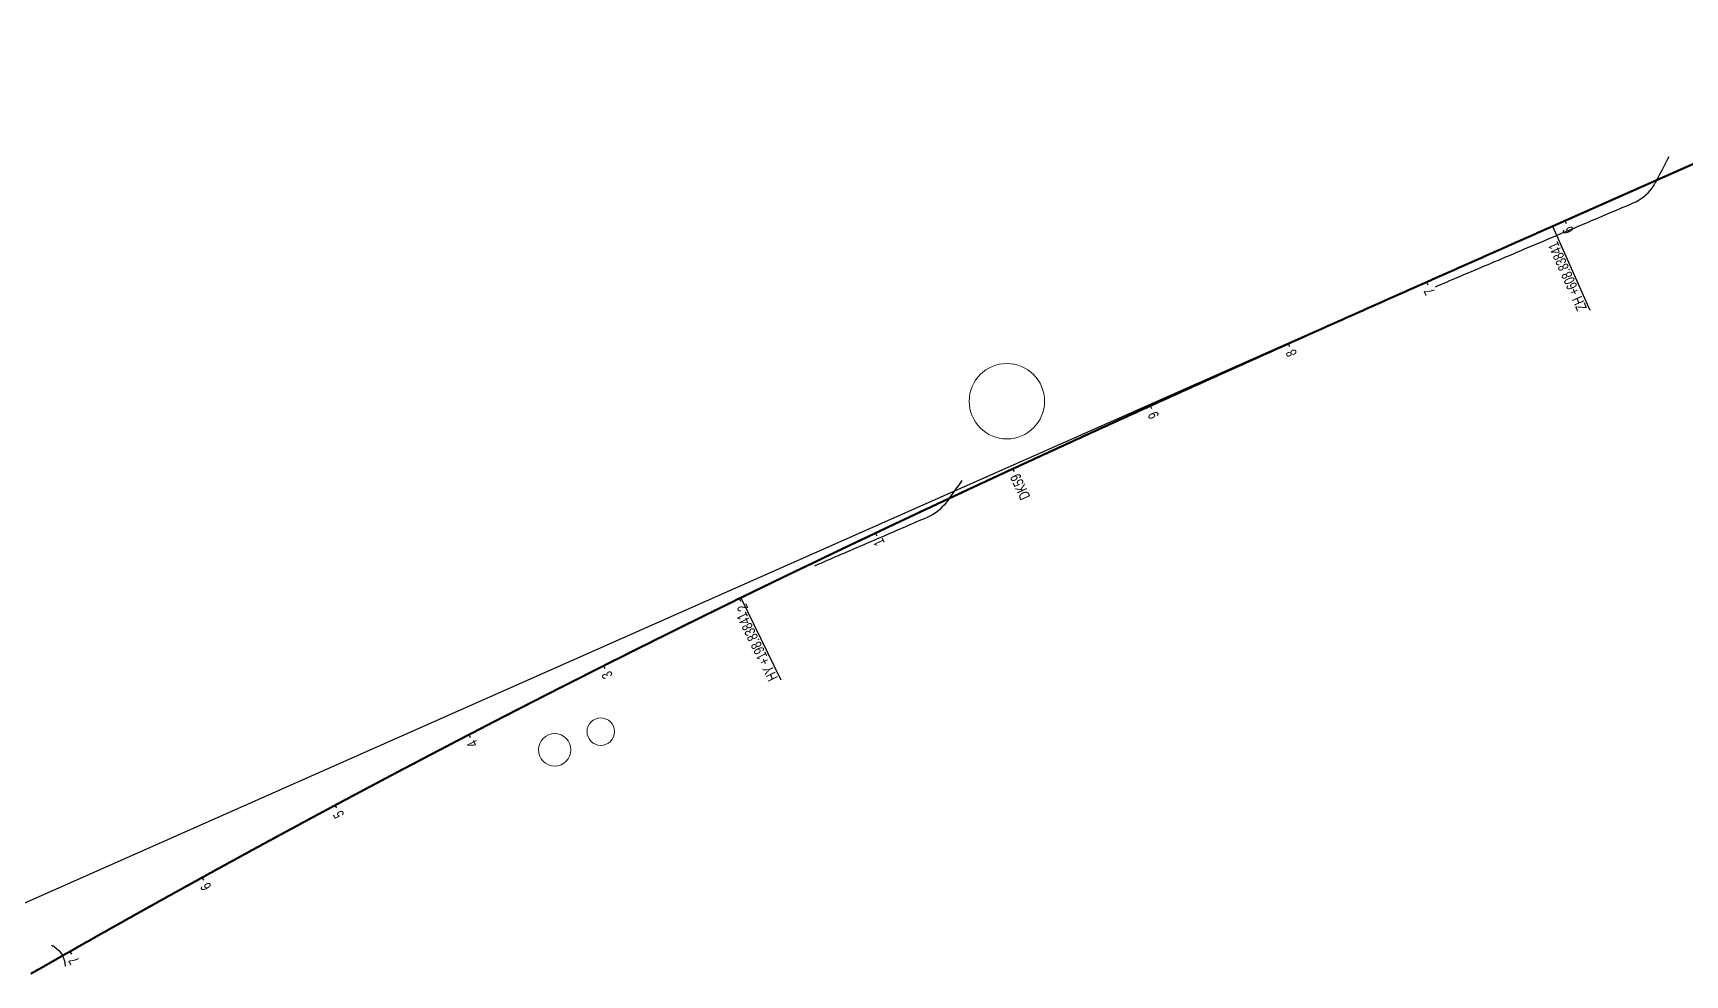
# Model space of a CAD drawing. Header units: millimetres. Extents: x 497834 to 621495, y 3353175 to 3430424.
# Drawn here: x 618735 to 619827, y 3402316 to 3402938 of the extents above; entities that cross this region are included whole.
import ezdxf

# ---------------------------------------------------------------- set-up
doc = ezdxf.new("R2010")
doc.units = ezdxf.units.MM
for name, color, linetype in [('DK改路中线', 7, 'Continuous'), ('dl1', 7, 'Continuous'), ('房屋圆', 7, 'Continuous'), ('沪乍杭打线-0.0-200.8段-施工系转设计系成果-2000坐标系-左线_中线_交点', 7, 'Continuous'), ('沪乍杭打线-0.0-200.8段-施工系转设计系成果-2000坐标系-左线_五大桩', 7, 'Continuous'), ('沪乍杭打线-0.0-200.8段-施工系转设计系成果-2000坐标系-左线_里程', 7, 'Continuous')]:
    doc.layers.add(name, color=color, linetype=linetype)
doc.styles.add('PM_LC', font='slromans.shx', dxfattribs={"width": 0.75, "bigfont": 'hztxt.shx'})
doc.styles.add('PM_QX', font='slromans.shx', dxfattribs={"width": 0.75, "bigfont": 'hztxt.shx'})

msp = doc.modelspace()

# ---------------------------------------------------------------- linework, layer by layer
at = {"layer": 'DK改路中线', "color": 3, "linetype": 'Continuous', "ltscale": 2, "flags": 128}
for points in [[(619661.7, 3402770.3), (619663.5, 3402771.1), (619665.4, 3402771.9), (619669.1, 3402773.4), (619670.9, 3402774.2), (619672.8, 3402775), (619674.6, 3402775.8), (619678.3, 3402777.3), (619680.1, 3402778.1), (619683.8, 3402779.7), (619685.6, 3402780.4), (619687.5, 3402781.2), (619689.3, 3402782), (619693, 3402783.6), (619694.9, 3402784.3), (619696.7, 3402785.1), (619698.5, 3402785.9), (619700.4, 3402786.7), (619704.1, 3402788.2), (619705.9, 3402789), (619707.7, 3402789.8), (619709.6, 3402790.6), (619713.3, 3402792.1), (619715.1, 3402792.9), (619718.8, 3402794.5), (619720.6, 3402795.3), (619724.3, 3402796.8), (619726.2, 3402797.6), (619728, 3402798.4), (619729.8, 3402799.2), (619733.5, 3402800.7), (619735.4, 3402801.5), (619739.1, 3402803.1), (619740.9, 3402803.8), (619742.7, 3402804.6), (619744.6, 3402805.4), (619748.3, 3402807), (619750.1, 3402807.7), (619753.8, 3402809.3), (619755.6, 3402810.1), (619759.3, 3402811.6), (619761.2, 3402812.4), (619763, 3402813.2), (619764.8, 3402814), (619766.7, 3402814.8), (619768.5, 3402815.5), (619770.4, 3402816.3), (619774, 3402817.9), (619775.9, 3402818.7), (619779.6, 3402820.2), (619781.4, 3402821), (619783.3, 3402821.8), (619785.1, 3402822.6), (619788.8, 3402824.1), (619790.6, 3402824.9), (619792.4, 3402825.7, 0.173717), (619792.5, 3402825.7), (619794.3, 3402826.5), (619796, 3402827.5), (619797.7, 3402828.6), (619799.3, 3402829.8), (619800.8, 3402831), (619802.3, 3402832.4), (619803.6, 3402833.9), (619804.9, 3402835.5), (619806, 3402837.1), (619807, 3402838.9), (619807.3, 3402839.4), (619807.9, 3402840.6), (619808.9, 3402842.4), (619809.8, 3402844.2), (619810.7, 3402845.9), (619811.7, 3402847.7), (619812.6, 3402849.5), (619813.5, 3402851.3), (619814.4, 3402853), (619815.4, 3402854.8), (619816.2, 3402856.4)], [(619348.8, 3402642.3), (619346.5, 3402639), (619345.3, 3402637.4), (619341.8, 3402632.5), (619340.7, 3402630.8), (619339.5, 3402629.2), (619338.9, 3402628.3, -0.137115), (619338.4, 3402627.6), (619337.1, 3402626), (619335.7, 3402624.6), (619334.3, 3402623.2), (619332.7, 3402621.9), (619331.1, 3402620.8), (619329.4, 3402619.7), (619327.7, 3402618.8), (619326.3, 3402618.1), (619325.8, 3402617.9), (619324, 3402617.1), (619322.2, 3402616.3), (619320.3, 3402615.6), (619318.5, 3402614.8), (619316.7, 3402614), (619314.8, 3402613.2), (619313, 3402612.4), (619311.2, 3402611.6), (619309.3, 3402610.8), (619307.5, 3402610), (619305.6, 3402609.2), (619303.8, 3402608.4), (619302, 3402607.6), (619300.1, 3402606.8), (619298.3, 3402606), (619296.5, 3402605.2), (619294.6, 3402604.5), (619292.8, 3402603.7), (619291, 3402602.9), (619289.1, 3402602.1), (619287.3, 3402601.3), (619285.4, 3402600.5), (619283.6, 3402599.7), (619281.8, 3402598.9), (619279.9, 3402598.1), (619278.1, 3402597.3), (619276.3, 3402596.5), (619274.4, 3402595.7), (619272.6, 3402594.9), (619270.8, 3402594.1), (619268.9, 3402593.4), (619267.1, 3402592.6), (619265.2, 3402591.8), (619263.4, 3402591), (619261.6, 3402590.2), (619259.7, 3402589.4), (619257.9, 3402588.6), (619256.1, 3402587.8), (619254.2, 3402587), (619252.4, 3402586.2), (619251.4, 3402585.8)], [(618747.3, 3402335.3), (618747.9, 3402335, -0.278455), (618749, 3402334.4), (618750.7, 3402333.2), (618752.1, 3402331.9), (618753.4, 3402330.3), (618754.5, 3402328.7), (618755.3, 3402326.8), (618755.9, 3402324.9), (618756.2, 3402323), (618756.3, 3402321.9), (618756.3, 3402321.4)]]:
    msp.add_lwpolyline(points, format="xyb", dxfattribs=at)
at = {"layer": 'dl1', "color": 3, "linetype": 'Continuous', "ltscale": 2, "const_width": 1.4, "flags": 128}
msp.add_lwpolyline([(620025.8, 3402937.2), (619739.2, 3402810.3), (619738.3, 3402809.9), (619737.4, 3402809.5), (619736.5, 3402809.1), (619735.5, 3402808.7), (619734.6, 3402808.3), (619733.7, 3402807.9), (619732.8, 3402807.5), (619731.9, 3402807.1), (619731, 3402806.7), (619730.1, 3402806.3), (619729.1, 3402805.9), (619728.2, 3402805.4), (619727.3, 3402805), (619726.4, 3402804.6), (619725.5, 3402804.2), (619724.6, 3402803.8), (619723.7, 3402803.4), (619722.7, 3402803), (619721.8, 3402802.6), (619720.9, 3402802.2), (619720, 3402801.8), (619719.1, 3402801.4), (619718.2, 3402801), (619717.3, 3402800.6), (619716.3, 3402800.2), (619715.4, 3402799.8), (619714.5, 3402799.4), (619713.6, 3402799), (619712.7, 3402798.6), (619711.8, 3402798.2), (619710.9, 3402797.8), (619709.9, 3402797.3), (619709, 3402796.9), (619708.1, 3402796.5), (619707.2, 3402796.1), (619706.3, 3402795.7), (619705.4, 3402795.3), (619704.5, 3402794.9), (619703.5, 3402794.5), (619702.6, 3402794.1), (619701.7, 3402793.7), (619700.8, 3402793.3), (619699.9, 3402792.9), (619699, 3402792.5), (619698.1, 3402792.1), (619697.1, 3402791.7), (619696.2, 3402791.3), (619695.3, 3402790.9), (619694.4, 3402790.5), (619693.5, 3402790.1), (619692.6, 3402789.6), (619691.7, 3402789.2), (619690.7, 3402788.8), (619689.8, 3402788.4), (619688.9, 3402788), (619688, 3402787.6), (619687.1, 3402787.2), (619686.2, 3402786.8), (619685.3, 3402786.4), (619684.3, 3402786), (619683.4, 3402785.6), (619682.5, 3402785.2), (619681.6, 3402784.8), (619680.7, 3402784.4), (619679.8, 3402784), (619678.9, 3402783.6), (619677.9, 3402783.2), (619677, 3402782.8), (619676.1, 3402782.4), (619675.2, 3402781.9), (619674.3, 3402781.5), (619673.4, 3402781.1), (619672.5, 3402780.7), (619671.5, 3402780.3), (619670.6, 3402779.9), (619669.7, 3402779.5), (619668.8, 3402779.1), (619667.9, 3402778.7), (619667, 3402778.3), (619666.1, 3402777.9), (619665.1, 3402777.5), (619664.2, 3402777.1), (619663.3, 3402776.7), (619662.4, 3402776.3), (619661.5, 3402775.9), (619660.6, 3402775.5), (619659.7, 3402775.1), (619658.8, 3402774.6), (619657.8, 3402774.2), (619656.9, 3402773.8), (619656, 3402773.4), (619655.1, 3402773), (619654.2, 3402772.6), (619653.3, 3402772.2), (619652.4, 3402771.8), (619651.4, 3402771.4), (619650.5, 3402771), (619649.6, 3402770.6), (619648.7, 3402770.2), (619647.8, 3402769.8), (619646.9, 3402769.4), (619646, 3402769), (619645, 3402768.6), (619644.1, 3402768.2), (619643.2, 3402767.8), (619642.3, 3402767.3), (619641.4, 3402766.9), (619640.5, 3402766.5), (619639.6, 3402766.1), (619638.6, 3402765.7), (619637.7, 3402765.3), (619636.8, 3402764.9), (619635.9, 3402764.5), (619635, 3402764.1), (619634.1, 3402763.7), (619633.2, 3402763.3), (619632.2, 3402762.9), (619631.3, 3402762.5), (619630.4, 3402762.1), (619629.5, 3402761.7), (619628.6, 3402761.3), (619627.7, 3402760.8), (619626.8, 3402760.4), (619625.9, 3402760), (619624.9, 3402759.6), (619624, 3402759.2), (619623.1, 3402758.8), (619622.2, 3402758.4), (619621.3, 3402758), (619620.4, 3402757.6), (619619.5, 3402757.2), (619618.5, 3402756.8), (619617.6, 3402756.4), (619616.7, 3402756), (619615.8, 3402755.6), (619614.9, 3402755.2), (619614, 3402754.7), (619613.1, 3402754.3), (619612.1, 3402753.9), (619611.2, 3402753.5), (619610.3, 3402753.1), (619609.4, 3402752.7), (619608.5, 3402752.3), (619607.6, 3402751.9), (619606.7, 3402751.5), (619605.8, 3402751.1), (619604.8, 3402750.7), (619603.9, 3402750.3), (619603, 3402749.9), (619602.1, 3402749.5), (619601.2, 3402749.1), (619600.3, 3402748.6), (619599.4, 3402748.2), (619598.4, 3402747.8), (619597.5, 3402747.4), (619596.6, 3402747), (619595.7, 3402746.6), (619594.8, 3402746.2), (619593.9, 3402745.8), (619593, 3402745.4), (619592.1, 3402745), (619591.1, 3402744.6), (619590.2, 3402744.2), (619589.3, 3402743.8), (619588.4, 3402743.3), (619587.5, 3402742.9), (619586.6, 3402742.5), (619585.7, 3402742.1), (619584.7, 3402741.7), (619583.8, 3402741.3), (619582.9, 3402740.9), (619582, 3402740.5), (619581.1, 3402740.1), (619580.2, 3402739.7), (619579.3, 3402739.3), (619578.4, 3402738.9), (619577.4, 3402738.5), (619576.5, 3402738), (619575.6, 3402737.6), (619574.7, 3402737.2), (619573.8, 3402736.8), (619572.9, 3402736.4), (619572, 3402736), (619571.1, 3402735.6), (619570.1, 3402735.2), (619569.2, 3402734.8), (619568.3, 3402734.4), (619567.4, 3402734), (619566.5, 3402733.6), (619565.6, 3402733.1), (619564.7, 3402732.7), (619563.8, 3402732.3), (619562.8, 3402731.9), (619561.9, 3402731.5), (619561, 3402731.1), (619560.1, 3402730.7), (619559.2, 3402730.3), (619558.3, 3402729.9), (619557.4, 3402729.5), (619556.4, 3402729.1), (619555.5, 3402728.7), (619554.6, 3402728.2), (619553.7, 3402727.8), (619552.8, 3402727.4), (619551.9, 3402727), (619551, 3402726.6), (619550.1, 3402726.2), (619549.1, 3402725.8), (619548.2, 3402725.4), (619547.3, 3402725), (619546.4, 3402724.6), (619545.5, 3402724.2), (619544.6, 3402723.7), (619543.7, 3402723.3), (619542.8, 3402722.9), (619541.8, 3402722.5), (619540.9, 3402722.1), (619540, 3402721.7), (619539.1, 3402721.3), (619538.2, 3402720.9), (619537.3, 3402720.5), (619536.4, 3402720.1), (619535.5, 3402719.6), (619534.6, 3402719.2), (619533.6, 3402718.8), (619532.7, 3402718.4), (619531.8, 3402718), (619530.9, 3402717.6), (619530, 3402717.2), (619529.1, 3402716.8), (619528.2, 3402716.4), (619527.3, 3402716), (619526.3, 3402715.5), (619525.4, 3402715.1), (619524.5, 3402714.7), (619523.6, 3402714.3), (619522.7, 3402713.9), (619521.8, 3402713.5), (619520.9, 3402713.1), (619520, 3402712.7), (619519, 3402712.3), (619518.1, 3402711.9), (619517.2, 3402711.4), (619516.3, 3402711), (619515.4, 3402710.6), (619514.5, 3402710.2), (619513.6, 3402709.8), (619512.7, 3402709.4), (619511.8, 3402709), (619510.8, 3402708.6), (619509.9, 3402708.2), (619509, 3402707.7), (619508.1, 3402707.3), (619507.2, 3402706.9), (619506.3, 3402706.5), (619505.4, 3402706.1), (619504.5, 3402705.7), (619503.5, 3402705.3), (619502.6, 3402704.9), (619501.7, 3402704.5), (619500.8, 3402704), (619499.9, 3402703.6), (619499, 3402703.2), (619498.1, 3402702.8), (619497.2, 3402702.4), (619496.3, 3402702), (619495.3, 3402701.6), (619494.4, 3402701.2), (619493.5, 3402700.8), (619492.6, 3402700.3), (619491.7, 3402699.9), (619490.8, 3402699.5), (619489.9, 3402699.1), (619489, 3402698.7), (619488.1, 3402698.3), (619487.1, 3402697.9), (619486.2, 3402697.5), (619485.3, 3402697), (619484.4, 3402696.6), (619483.5, 3402696.2), (619482.6, 3402695.8), (619481.7, 3402695.4), (619480.8, 3402695), (619479.9, 3402694.6), (619478.9, 3402694.2), (619478, 3402693.7), (619477.1, 3402693.3), (619476.2, 3402692.9), (619475.3, 3402692.5), (619474.4, 3402692.1), (619473.5, 3402691.7), (619472.6, 3402691.3), (619471.7, 3402690.9), (619470.8, 3402690.4), (619469.8, 3402690), (619468.9, 3402689.6), (619468, 3402689.2), (619467.1, 3402688.8), (619466.2, 3402688.4), (619465.3, 3402688), (619464.4, 3402687.5), (619463.5, 3402687.1), (619462.6, 3402686.7), (619461.6, 3402686.3), (619460.7, 3402685.9), (619459.8, 3402685.5), (619458.9, 3402685.1), (619458, 3402684.6), (619457.1, 3402684.2), (619456.2, 3402683.8), (619455.3, 3402683.4), (619454.4, 3402683), (619453.5, 3402682.6), (619452.5, 3402682.2), (619451.6, 3402681.7), (619450.7, 3402681.3), (619449.8, 3402680.9), (619448.9, 3402680.5), (619448, 3402680.1), (619447.1, 3402679.7), (619446.2, 3402679.3), (619445.3, 3402678.8), (619444.4, 3402678.4), (619443.4, 3402678), (619442.5, 3402677.6), (619441.6, 3402677.2), (619440.7, 3402676.8), (619439.8, 3402676.4), (619438.9, 3402675.9), (619438, 3402675.5), (619437.1, 3402675.1), (619436.2, 3402674.7), (619435.3, 3402674.3), (619434.3, 3402673.9), (619433.4, 3402673.4), (619432.5, 3402673), (619431.6, 3402672.6), (619430.7, 3402672.2), (619429.8, 3402671.8), (619428.9, 3402671.4), (619428, 3402670.9), (619427.1, 3402670.5), (619426.2, 3402670.1), (619425.3, 3402669.7), (619424.3, 3402669.3), (619423.4, 3402668.9), (619422.5, 3402668.4), (619421.6, 3402668), (619420.7, 3402667.6), (619419.8, 3402667.2), (619418.9, 3402666.8), (619418, 3402666.4), (619417.1, 3402665.9), (619416.2, 3402665.5), (619415.3, 3402665.1), (619414.3, 3402664.7), (619413.4, 3402664.3), (619412.5, 3402663.9), (619411.6, 3402663.4), (619410.7, 3402663), (619409.8, 3402662.6), (619408.9, 3402662.2), (619408, 3402661.8), (619407.1, 3402661.4), (619406.2, 3402660.9), (619405.3, 3402660.5), (619404.4, 3402660.1), (619403.4, 3402659.7), (619402.5, 3402659.3), (619401.6, 3402658.9), (619400.7, 3402658.4), (619399.8, 3402658), (619398.9, 3402657.6), (619398, 3402657.2), (619397.1, 3402656.8), (619396.2, 3402656.3), (619395.3, 3402655.9), (619394.4, 3402655.5), (619393.5, 3402655.1), (619392.5, 3402654.7), (619391.6, 3402654.2), (619390.7, 3402653.8), (619389.8, 3402653.4), (619388.9, 3402653), (619388, 3402652.6), (619387.1, 3402652.2), (619386.2, 3402651.7), (619385.3, 3402651.3), (619384.4, 3402650.9), (619383.5, 3402650.5), (619382.6, 3402650.1), (619381.7, 3402649.6), (619380.7, 3402649.2), (619379.8, 3402648.8), (619378.9, 3402648.4), (619378, 3402648), (619377.1, 3402647.5), (619376.2, 3402647.1), (619375.3, 3402646.7), (619374.4, 3402646.3), (619373.5, 3402645.9), (619372.6, 3402645.4), (619371.7, 3402645), (619370.8, 3402644.6), (619369.9, 3402644.2), (619368.9, 3402643.7), (619368, 3402643.3), (619367.1, 3402642.9), (619366.2, 3402642.5), (619365.3, 3402642.1), (619364.4, 3402641.6), (619363.5, 3402641.2), (619362.6, 3402640.8), (619361.7, 3402640.4), (619360.8, 3402640), (619359.9, 3402639.5), (619359, 3402639.1), (619358.1, 3402638.7), (619357.2, 3402638.3), (619356.3, 3402637.9), (619355.3, 3402637.4), (619354.4, 3402637), (619353.5, 3402636.6), (619352.6, 3402636.2), (619351.7, 3402635.7), (619350.8, 3402635.3), (619349.9, 3402634.9), (619349, 3402634.5), (619348.1, 3402634), (619347.2, 3402633.6), (619346.3, 3402633.2), (619345.4, 3402632.8), (619344.5, 3402632.4), (619343.6, 3402631.9), (619342.7, 3402631.5), (619341.7, 3402631.1), (619340.8, 3402630.7), (619339.9, 3402630.2), (619339, 3402629.8), (619338.1, 3402629.4), (619337.2, 3402629), (619336.3, 3402628.5), (619335.4, 3402628.1), (619334.5, 3402627.7), (619333.6, 3402627.3), (619332.7, 3402626.9), (619331.8, 3402626.4), (619330.9, 3402626), (619330, 3402625.6), (619329.1, 3402625.2), (619328.2, 3402624.7), (619327.3, 3402624.3), (619326.4, 3402623.9), (619325.4, 3402623.5), (619324.5, 3402623), (619323.6, 3402622.6), (619322.7, 3402622.2), (619321.8, 3402621.8), (619320.9, 3402621.3), (619320, 3402620.9), (619319.1, 3402620.5), (619318.2, 3402620.1), (619317.3, 3402619.6), (619316.4, 3402619.2), (619315.5, 3402618.8), (619314.6, 3402618.4), (619313.7, 3402617.9), (619312.8, 3402617.5), (619311.9, 3402617.1), (619311, 3402616.6), (619310.1, 3402616.2), (619309.2, 3402615.8), (619308.3, 3402615.4), (619307.3, 3402614.9), (619306.4, 3402614.5), (619305.5, 3402614.1), (619304.6, 3402613.7), (619303.7, 3402613.2), (619302.8, 3402612.8), (619301.9, 3402612.4), (619301, 3402612), (619300.1, 3402611.5), (619299.2, 3402611.1), (619298.3, 3402610.7), (619297.4, 3402610.2), (619296.5, 3402609.8), (619295.6, 3402609.4), (619294.7, 3402609), (619293.8, 3402608.5), (619292.9, 3402608.1), (619292, 3402607.7), (619291.1, 3402607.2), (619290.2, 3402606.8), (619289.3, 3402606.4), (619288.4, 3402606), (619287.5, 3402605.5), (619286.6, 3402605.1), (619285.7, 3402604.7), (619284.8, 3402604.2), (619283.8, 3402603.8), (619282.9, 3402603.4), (619282, 3402603), (619281.1, 3402602.5), (619280.2, 3402602.1), (619279.3, 3402601.7), (619278.4, 3402601.2), (619277.5, 3402600.8), (619276.6, 3402600.4), (619275.7, 3402600), (619274.8, 3402599.5), (619273.9, 3402599.1), (619273, 3402598.7), (619272.1, 3402598.2), (619271.2, 3402597.8), (619270.3, 3402597.4), (619269.4, 3402596.9), (619268.5, 3402596.5), (619267.6, 3402596.1), (619266.7, 3402595.7), (619265.8, 3402595.2), (619264.9, 3402594.8), (619264, 3402594.4), (619263.1, 3402593.9), (619262.2, 3402593.5), (619261.3, 3402593.1), (619260.4, 3402592.6), (619259.5, 3402592.2), (619258.6, 3402591.8), (619257.7, 3402591.3), (619256.8, 3402590.9), (619255.9, 3402590.5), (619255, 3402590), (619254.1, 3402589.6), (619253.2, 3402589.2), (619252.3, 3402588.7), (619251.4, 3402588.3), (619250.5, 3402587.9), (619249.6, 3402587.4), (619248.7, 3402587), (619247.8, 3402586.6), (619246.9, 3402586.1), (619246, 3402585.7), (619245.1, 3402585.3), (619244.1, 3402584.8), (619243.2, 3402584.4), (619242.3, 3402584), (619241.4, 3402583.5), (619240.5, 3402583.1), (619239.6, 3402582.7), (619238.7, 3402582.2), (619237.8, 3402581.8), (619236.9, 3402581.4), (619236, 3402580.9), (619235.1, 3402580.5), (619234.2, 3402580.1), (619233.3, 3402579.6), (619232.4, 3402579.2), (619231.5, 3402578.8), (619230.6, 3402578.3), (619229.7, 3402577.9), (619228.8, 3402577.5), (619227.9, 3402577), (619227, 3402576.6), (619226.1, 3402576.2), (619225.2, 3402575.7), (619224.3, 3402575.3), (619223.4, 3402574.9), (619222.5, 3402574.4), (619221.6, 3402574), (619220.7, 3402573.5), (619219.8, 3402573.1), (619218.9, 3402572.7), (619218, 3402572.2), (619217.1, 3402571.8), (619216.2, 3402571.4), (619215.3, 3402570.9), (619214.4, 3402570.5), (619213.5, 3402570.1), (619212.6, 3402569.6), (619211.7, 3402569.2), (619210.8, 3402568.7), (619209.9, 3402568.3), (619209, 3402567.9), (619208.1, 3402567.4), (619207.2, 3402567), (619206.3, 3402566.6), (619205.4, 3402566.1), (619204.5, 3402565.7), (619203.6, 3402565.2), (619202.7, 3402564.8, 0.039226), (619201.8, 3402564.4), (619200.9, 3402564), (619200, 3402563.6), (619199.1, 3402563.1), (619198.3, 3402562.6), (619198.3, 3402562.6), (619197.4, 3402562.2), (619196.5, 3402561.7), (619195.6, 3402561.3), (619194.7, 3402560.9), (619193.8, 3402560.4), (619193.8, 3402560.4), (619192.9, 3402560), (619192, 3402559.5), (619191.1, 3402559.1), (619190.2, 3402558.7), (619189.3, 3402558.2), (619189.3, 3402558.2), (619188.4, 3402557.8), (619187.5, 3402557.3), (619186.6, 3402556.9), (619185.7, 3402556.5), (619184.8, 3402556), (619184.8, 3402556), (619183.9, 3402555.6), (619183, 3402555.1), (619182.1, 3402554.7), (619181.2, 3402554.3), (619180.3, 3402553.8), (619180.3, 3402553.8), (619179.4, 3402553.4), (619178.5, 3402552.9), (619177.6, 3402552.5), (619176.7, 3402552), (619175.8, 3402551.6), (619175.8, 3402551.6), (619174.9, 3402551.2), (619174, 3402550.7), (619173.1, 3402550.3), (619172.2, 3402549.8), (619171.3, 3402549.4), (619171.3, 3402549.4), (619170.4, 3402548.9), (619169.5, 3402548.5), (619168.6, 3402548.1), (619167.7, 3402547.6), (619166.8, 3402547.2), (619166.8, 3402547.2), (619165.9, 3402546.7), (619165.1, 3402546.3), (619164.2, 3402545.9), (619163.3, 3402545.4), (619162.4, 3402545), (619162.4, 3402545), (619161.5, 3402544.5), (619160.6, 3402544.1), (619159.7, 3402543.6), (619158.8, 3402543.2), (619157.9, 3402542.7), (619157.9, 3402542.7), (619157, 3402542.3), (619156.1, 3402541.9), (619155.2, 3402541.4), (619154.3, 3402541), (619153.4, 3402540.5), (619153.4, 3402540.5), (619152.5, 3402540.1), (619151.6, 3402539.6), (619150.7, 3402539.2), (619149.8, 3402538.7), (619148.9, 3402538.3), (619148.9, 3402538.3), (619148, 3402537.9), (619147.1, 3402537.4), (619146.2, 3402537), (619145.3, 3402536.5), (619144.4, 3402536.1), (619144.4, 3402536.1), (619143.6, 3402535.6), (619142.7, 3402535.2), (619141.8, 3402534.7), (619140.9, 3402534.3), (619140, 3402533.8), (619140, 3402533.8), (619139.1, 3402533.4), (619138.2, 3402533), (619137.3, 3402532.5), (619136.4, 3402532.1), (619135.5, 3402531.6), (619135.5, 3402531.6), (619134.6, 3402531.2), (619133.7, 3402530.7), (619132.8, 3402530.3), (619131.9, 3402529.8), (619131, 3402529.4), (619131, 3402529.4), (619130.1, 3402528.9), (619129.2, 3402528.5), (619128.3, 3402528), (619127.4, 3402527.6), (619126.6, 3402527.1), (619126.5, 3402527.1), (619125.7, 3402526.7), (619124.8, 3402526.2), (619123.9, 3402525.8), (619123, 3402525.3), (619122.1, 3402524.9), (619122.1, 3402524.9), (619121.2, 3402524.4), (619120.3, 3402524), (619119.4, 3402523.6), (619118.5, 3402523.1), (619117.6, 3402522.7), (619117.6, 3402522.7), (619116.7, 3402522.2), (619115.8, 3402521.8), (619114.9, 3402521.3), (619114, 3402520.9), (619113.1, 3402520.4), (619113.1, 3402520.4), (619112.3, 3402520), (619111.4, 3402519.5), (619110.5, 3402519.1), (619109.6, 3402518.6), (619108.7, 3402518.2), (619108.7, 3402518.2), (619107.8, 3402517.7), (619106.9, 3402517.3), (619106, 3402516.8), (619105.1, 3402516.4), (619104.2, 3402515.9), (619104.2, 3402515.9), (619103.3, 3402515.5), (619102.4, 3402515), (619101.5, 3402514.6), (619100.6, 3402514.1), (619099.8, 3402513.7), (619099.8, 3402513.6), (619098.9, 3402513.2), (619098, 3402512.7), (619097.1, 3402512.3), (619096.2, 3402511.8), (619095.3, 3402511.4), (619095.3, 3402511.4), (619094.4, 3402510.9), (619093.5, 3402510.5), (619092.6, 3402510), (619091.7, 3402509.6), (619090.8, 3402509.1), (619090.8, 3402509.1), (619089.9, 3402508.7), (619089.1, 3402508.2), (619088.2, 3402507.8), (619087.3, 3402507.3), (619086.4, 3402506.9), (619086.4, 3402506.9), (619085.5, 3402506.4), (619084.6, 3402506), (619083.7, 3402505.5), (619082.8, 3402505.1), (619081.9, 3402504.6), (619081.9, 3402504.6), (619081, 3402504.2), (619080.1, 3402503.7), (619079.2, 3402503.2), (619078.4, 3402502.8), (619077.5, 3402502.3), (619077.5, 3402502.3), (619076.6, 3402501.9), (619075.7, 3402501.4), (619074.8, 3402501), (619073.9, 3402500.5), (619073, 3402500.1), (619073, 3402500.1), (619072.1, 3402499.6), (619071.2, 3402499.2), (619070.3, 3402498.7), (619069.4, 3402498.2), (619068.6, 3402497.8), (619068.6, 3402497.8), (619067.7, 3402497.3), (619066.8, 3402496.9), (619065.9, 3402496.4), (619065, 3402496), (619064.1, 3402495.5), (619064.1, 3402495.5), (619063.2, 3402495.1), (619062.3, 3402494.6), (619061.4, 3402494.1), (619060.5, 3402493.7), (619059.7, 3402493.2), (619059.7, 3402493.2), (619058.8, 3402492.8), (619057.9, 3402492.3), (619057, 3402491.9), (619056.1, 3402491.4), (619055.2, 3402491), (619055.2, 3402490.9), (619054.3, 3402490.5), (619053.4, 3402490), (619052.5, 3402489.6), (619051.6, 3402489.1), (619050.8, 3402488.7), (619050.8, 3402488.7), (619049.9, 3402488.2), (619049, 3402487.7), (619048.1, 3402487.3), (619047.2, 3402486.8), (619046.3, 3402486.4), (619046.3, 3402486.4), (619045.4, 3402485.9), (619044.5, 3402485.5), (619043.6, 3402485), (619042.8, 3402484.5), (619041.9, 3402484.1), (619041.9, 3402484.1), (619041, 3402483.6), (619040.1, 3402483.2), (619039.2, 3402482.7), (619038.3, 3402482.3), (619037.4, 3402481.8), (619037.4, 3402481.8), (619036.5, 3402481.3), (619035.7, 3402480.9), (619034.8, 3402480.4), (619033.9, 3402480), (619033, 3402479.5), (619033, 3402479.5), (619032.1, 3402479), (619031.2, 3402478.6), (619030.3, 3402478.1), (619029.4, 3402477.7), (619028.5, 3402477.2), (619028.5, 3402477.2), (619027.7, 3402476.7), (619026.8, 3402476.3), (619025.9, 3402475.8), (619025, 3402475.4), (619024.1, 3402474.9), (619024.1, 3402474.9), (619023.2, 3402474.4), (619022.3, 3402474), (619021.4, 3402473.5), (619020.6, 3402473.1), (619019.7, 3402472.6), (619019.7, 3402472.6), (619018.8, 3402472.1), (619017.9, 3402471.7), (619017, 3402471.2), (619016.1, 3402470.7), (619015.2, 3402470.3), (619015.2, 3402470.3), (619014.3, 3402469.8), (619013.5, 3402469.4), (619012.6, 3402468.9), (619011.7, 3402468.4), (619010.8, 3402468), (619010.8, 3402468), (619009.9, 3402467.5), (619009, 3402467), (619008.1, 3402466.6), (619007.3, 3402466.1), (619006.4, 3402465.7), (619006.4, 3402465.7), (619005.5, 3402465.2), (619004.6, 3402464.7), (619003.7, 3402464.3), (619002.8, 3402463.8), (619001.9, 3402463.3), (619001.9, 3402463.3), (619001, 3402462.9), (619000.2, 3402462.4), (618999.3, 3402462), (618998.4, 3402461.5), (618997.5, 3402461), (618997.5, 3402461), (618996.6, 3402460.6), (618995.7, 3402460.1), (618994.8, 3402459.6), (618994, 3402459.2), (618993.1, 3402458.7), (618993.1, 3402458.7), (618992.2, 3402458.2), (618991.3, 3402457.8), (618990.4, 3402457.3), (618989.5, 3402456.8), (618988.7, 3402456.4), (618988.6, 3402456.4), (618987.8, 3402455.9), (618986.9, 3402455.4), (618986, 3402455), (618985.1, 3402454.5), (618984.2, 3402454.1), (618984.2, 3402454), (618983.3, 3402453.6), (618982.5, 3402453.1), (618981.6, 3402452.7), (618980.7, 3402452.2), (618979.8, 3402451.7), (618979.8, 3402451.7), (618978.9, 3402451.3), (618978, 3402450.8), (618977.1, 3402450.3), (618976.3, 3402449.9), (618975.4, 3402449.4), (618975.4, 3402449.4), (618974.5, 3402448.9), (618973.6, 3402448.5), (618972.7, 3402448), (618971.8, 3402447.5), (618971, 3402447.1), (618971, 3402447.1), (618970.1, 3402446.6), (618969.2, 3402446.1), (618968.3, 3402445.7), (618967.4, 3402445.2), (618966.5, 3402444.7), (618966.5, 3402444.7), (618965.7, 3402444.2), (618964.8, 3402443.8), (618963.9, 3402443.3), (618963, 3402442.8), (618962.1, 3402442.4), (618962.1, 3402442.4), (618961.2, 3402441.9), (618960.4, 3402441.4), (618959.5, 3402441), (618958.6, 3402440.5), (618957.7, 3402440), (618957.7, 3402440), (618956.8, 3402439.6), (618955.9, 3402439.1), (618955.1, 3402438.6), (618954.2, 3402438.2), (618953.3, 3402437.7), (618953.3, 3402437.7), (618952.4, 3402437.2), (618951.5, 3402436.7), (618950.6, 3402436.3), (618949.8, 3402435.8), (618948.9, 3402435.3), (618948.9, 3402435.3), (618948, 3402434.9), (618947.1, 3402434.4), (618946.2, 3402433.9), (618945.3, 3402433.5), (618944.5, 3402433), (618944.5, 3402433), (618943.6, 3402432.5), (618942.7, 3402432), (618941.8, 3402431.6), (618940.9, 3402431.1), (618940.1, 3402430.6), (618940, 3402430.6), (618939.2, 3402430.2), (618938.3, 3402429.7), (618937.4, 3402429.2), (618936.5, 3402428.7), (618935.6, 3402428.3), (618935.6, 3402428.3), (618934.8, 3402427.8), (618933.9, 3402427.3), (618933, 3402426.9), (618932.1, 3402426.4), (618931.2, 3402425.9), (618931.2, 3402425.9), (618930.4, 3402425.4), (618929.5, 3402425), (618928.6, 3402424.5), (618927.7, 3402424), (618926.8, 3402423.5), (618926.8, 3402423.5), (618925.9, 3402423.1), (618925.1, 3402422.6), (618924.2, 3402422.1), (618923.3, 3402421.7), (618922.4, 3402421.2), (618922.4, 3402421.2), (618921.5, 3402420.7), (618920.7, 3402420.2), (618919.8, 3402419.8), (618918.9, 3402419.3), (618918, 3402418.8), (618918, 3402418.8), (618917.1, 3402418.3), (618916.3, 3402417.9), (618915.4, 3402417.4), (618914.5, 3402416.9), (618913.6, 3402416.4), (618913.6, 3402416.4), (618912.7, 3402416), (618911.9, 3402415.5), (618911, 3402415), (618910.1, 3402414.5), (618909.2, 3402414.1), (618909.2, 3402414.1), (618908.3, 3402413.6), (618907.5, 3402413.1), (618906.6, 3402412.6), (618905.7, 3402412.2), (618904.8, 3402411.7), (618904.8, 3402411.7), (618903.9, 3402411.2), (618903.1, 3402410.7), (618902.2, 3402410.3), (618901.3, 3402409.8), (618900.4, 3402409.3), (618900.4, 3402409.3), (618899.5, 3402408.8), (618898.7, 3402408.4), (618897.8, 3402407.9), (618896.9, 3402407.4), (618896, 3402406.9), (618896, 3402406.9), (618895.1, 3402406.5), (618894.3, 3402406), (618893.4, 3402405.5), (618892.5, 3402405), (618891.6, 3402404.5), (618891.6, 3402404.5), (618890.7, 3402404.1), (618889.9, 3402403.6), (618889, 3402403.1), (618888.1, 3402402.6), (618887.2, 3402402.2), (618887.2, 3402402.2), (618886.4, 3402401.7), (618885.5, 3402401.2), (618884.6, 3402400.7), (618883.7, 3402400.2), (618882.8, 3402399.8), (618882.8, 3402399.8), (618882, 3402399.3), (618881.1, 3402398.8), (618880.2, 3402398.3), (618879.3, 3402397.9), (618878.5, 3402397.4), (618878.4, 3402397.4), (618877.6, 3402396.9), (618876.7, 3402396.4), (618875.8, 3402395.9), (618874.9, 3402395.5), (618874.1, 3402395), (618874.1, 3402395), (618873.2, 3402394.5), (618872.3, 3402394), (618871.4, 3402393.5), (618870.6, 3402393.1), (618869.7, 3402392.6), (618869.7, 3402392.6), (618868.8, 3402392.1), (618867.9, 3402391.6), (618867, 3402391.1), (618866.2, 3402390.7), (618865.3, 3402390.2), (618865.3, 3402390.2), (618864.4, 3402389.7), (618863.5, 3402389.2), (618862.7, 3402388.7), (618861.8, 3402388.3), (618860.9, 3402387.8), (618860.9, 3402387.8), (618860, 3402387.3), (618859.2, 3402386.8), (618858.3, 3402386.3), (618857.4, 3402385.9), (618856.5, 3402385.4), (618856.5, 3402385.4), (618855.6, 3402384.9), (618854.8, 3402384.4), (618853.9, 3402383.9), (618853, 3402383.4), (618852.1, 3402383), (618852.1, 3402383), (618851.3, 3402382.5), (618850.4, 3402382), (618849.5, 3402381.5), (618848.6, 3402381), (618847.8, 3402380.5), (618847.8, 3402380.5), (618846.9, 3402380.1), (618846, 3402379.6), (618845.1, 3402379.1), (618844.3, 3402378.6), (618843.4, 3402378.1), (618843.4, 3402378.1), (618842.5, 3402377.6), (618841.6, 3402377.2), (618840.8, 3402376.7), (618839.9, 3402376.2), (618839, 3402375.7), (618839, 3402375.7), (618838.1, 3402375.2), (618837.3, 3402374.7), (618836.4, 3402374.3), (618835.5, 3402373.8), (618834.6, 3402373.3), (618834.6, 3402373.3), (618833.8, 3402372.8), (618832.9, 3402372.3), (618832, 3402371.8), (618831.1, 3402371.4), (618830.3, 3402370.9), (618830.3, 3402370.9), (618829.4, 3402370.4), (618828.5, 3402369.9), (618827.6, 3402369.4), (618826.8, 3402368.9), (618825.9, 3402368.4), (618825.9, 3402368.4), (618825, 3402368), (618824.1, 3402367.5), (618823.3, 3402367), (618822.4, 3402366.5), (618821.5, 3402366), (618821.5, 3402366), (618820.6, 3402365.5), (618819.8, 3402365), (618818.9, 3402364.6), (618818, 3402364.1), (618817.1, 3402363.6), (618817.1, 3402363.6), (618816.3, 3402363.1), (618815.4, 3402362.6), (618814.5, 3402362.1), (618813.7, 3402361.6), (618812.8, 3402361.2), (618812.8, 3402361.1), (618811.9, 3402360.7), (618811, 3402360.2), (618810.2, 3402359.7), (618809.3, 3402359.2), (618808.4, 3402358.7), (618808.4, 3402358.7), (618807.5, 3402358.2), (618806.7, 3402357.7), (618805.8, 3402357.3), (618804.9, 3402356.8), (618804.1, 3402356.3), (618804, 3402356.3), (618803.2, 3402355.8), (618802.3, 3402355.3), (618801.4, 3402354.8), (618800.6, 3402354.3), (618799.7, 3402353.8), (618799.7, 3402353.8), (618798.8, 3402353.3), (618797.9, 3402352.9), (618797.1, 3402352.4), (618796.2, 3402351.9), (618795.3, 3402351.4), (618795.3, 3402351.4), (618794.5, 3402350.9), (618793.6, 3402350.4), (618792.7, 3402349.9), (618791.8, 3402349.4), (618791, 3402348.9), (618791, 3402348.9), (618790.1, 3402348.4), (618789.2, 3402348), (618788.4, 3402347.5), (618787.5, 3402347), (618786.6, 3402346.5), (618786.6, 3402346.5), (618785.7, 3402346), (618784.9, 3402345.5), (618784, 3402345), (618783.1, 3402344.5), (618782.3, 3402344), (618782.2, 3402344), (618781.4, 3402343.5), (618780.5, 3402343.1), (618779.6, 3402342.6), (618778.8, 3402342.1), (618777.9, 3402341.6), (618777.9, 3402341.6), (618777, 3402341.1), (618776.2, 3402340.6), (618775.3, 3402340.1), (618774.4, 3402339.6), (618773.5, 3402339.1), (618773.5, 3402339.1), (618772.7, 3402338.6), (618771.8, 3402338.1), (618770.9, 3402337.6), (618770.1, 3402337.2), (618769.2, 3402336.7), (618769.2, 3402336.7), (618768.3, 3402336.2), (618767.5, 3402335.7), (618766.6, 3402335.2), (618765.7, 3402334.7), (618764.8, 3402334.2), (618764.8, 3402334.2), (618764, 3402333.7), (618763.1, 3402333.2), (618762.2, 3402332.7), (618761.4, 3402332.2), (618760.5, 3402331.7), (618760.5, 3402331.7), (618759.6, 3402331.2), (618758.8, 3402330.7), (618757.9, 3402330.2), (618757, 3402329.8), (618756.1, 3402329.3), (618756.1, 3402329.3), (618755.3, 3402328.8), (618754.4, 3402328.3), (618753.5, 3402327.8), (618752.7, 3402327.3), (618751.8, 3402326.8), (618751.8, 3402326.8), (618750.9, 3402326.3), (618750.1, 3402325.8), (618749.2, 3402325.3), (618748.3, 3402324.8), (618747.5, 3402324.3), (618747.4, 3402324.3), (618746.6, 3402323.8), (618745.7, 3402323.3), (618744.8, 3402322.8), (618744, 3402322.3), (618743.1, 3402321.8), (618743.1, 3402321.8), (618742.2, 3402321.3), (618741.4, 3402320.8), (618740.5, 3402320.3), (618739.6, 3402319.8), (618738.8, 3402319.4), (618738.8, 3402319.4), (618737.9, 3402318.9), (618737, 3402318.4), (618736.2, 3402317.9), (618735.3, 3402317.4), (618734.4, 3402316.9), (618734.4, 3402316.9), (618733.6, 3402316.4)], format="xyb", dxfattribs=at)
at = {"layer": '房屋圆', "lineweight": 0}
for centre, radius in [((619378.6, 3402694.7), 24.9), ((619110.2, 3402476.4), 9.05), ((619079.8, 3402464.4), 10.7)]:
    msp.add_circle(centre, radius, dxfattribs=at)
at = {"layer": '沪乍杭打线-0.0-200.8段-施工系转设计系成果-2000坐标系-左线_中线_交点', "color": 6, "linetype": 'Continuous', "ltscale": 2}
msp.add_line((619739.2, 3402810.3), (618625, 3402316.9), dxfattribs=at)
at = {"layer": '沪乍杭打线-0.0-200.8段-施工系转设计系成果-2000坐标系-左线_五大桩', "color": 5, "linetype": 'Continuous', "ltscale": 2}
for p, q in [((619739.2, 3402810.3), (619763.8, 3402754.8)), ((619202.7, 3402564.8), (619229.2, 3402510.6))]:
    msp.add_line(p, q, dxfattribs=at)
at = {"layer": '沪乍杭打线-0.0-200.8段-施工系转设计系成果-2000坐标系-左线_里程', "color": 5, "linetype": 'Continuous', "ltscale": 2}
for p, q in [((619747.3, 3402813.9), (619748.1, 3402812.1)), ((619655.9, 3402773.4), (619656.7, 3402771.5)), ((619564.5, 3402732.7), (619565.3, 3402730.8)), ((619473.3, 3402691.6), (619474.2, 3402689.8)), ((619382.4, 3402650), (619383.3, 3402648.2)), ((619291.8, 3402607.6), (619292.7, 3402605.8)), ((619201.7, 3402564.3), (619202.6, 3402562.5)), ((619112.1, 3402519.9), (619113, 3402518.1)), ((619023.1, 3402474.4), (619024, 3402472.6)), ((618934.6, 3402427.7), (618935.6, 3402426)), ((618846.7, 3402380), (618847.7, 3402378.2)), ((618759.5, 3402331.2), (618760.5, 3402329.4))]:
    msp.add_line(p, q, dxfattribs=at)

# ---------------------------------------------------------------- texts
at = {"layer": '沪乍杭打线-0.0-200.8段-施工系转设计系成果-2000坐标系-左线_五大桩', "color": 5, "style": 'PM_QX', "width": 0.75}
for s, rotation, p in [('ZH +608.83841', 113.8864, (619762, 3402756.3)), ('HY +198.83841', 115.9992, (619227.4, 3402512))]:
    msp.add_text(s, height=7, rotation=rotation, dxfattribs=at).set_placement(p)
at = {"layer": '沪乍杭打线-0.0-200.8段-施工系转设计系成果-2000坐标系-左线_里程', "color": 2, "style": 'PM_LC', "width": 0.75}
for s, rotation, p in [('6', 113.8864, (619753.3, 3402807.3)), ('7', 113.9369, (619661.8, 3402766.8)), ('8', 114.1082, (619570.5, 3402726.1)), ('9', 114.401, (619479.4, 3402685.1)), ('DK59', 114.8151, (619394.2, 3402631.6)), ('1', 115.3506, (619298, 3402601.2)), ('2', 116.0075, (619207.9, 3402558)), ('3', 116.7237, (619118.4, 3402513.6)), ('4', 117.4399, (619029.4, 3402468.2)), ('5', 118.1561, (618941, 3402421.6)), ('6', 118.8723, (618853.3, 3402374)), ('7', 119.5884, (618766.1, 3402325.2))]:
    msp.add_text(s, height=7, rotation=rotation, dxfattribs=at).set_placement(p)

doc.saveas('drawing.dxf')
